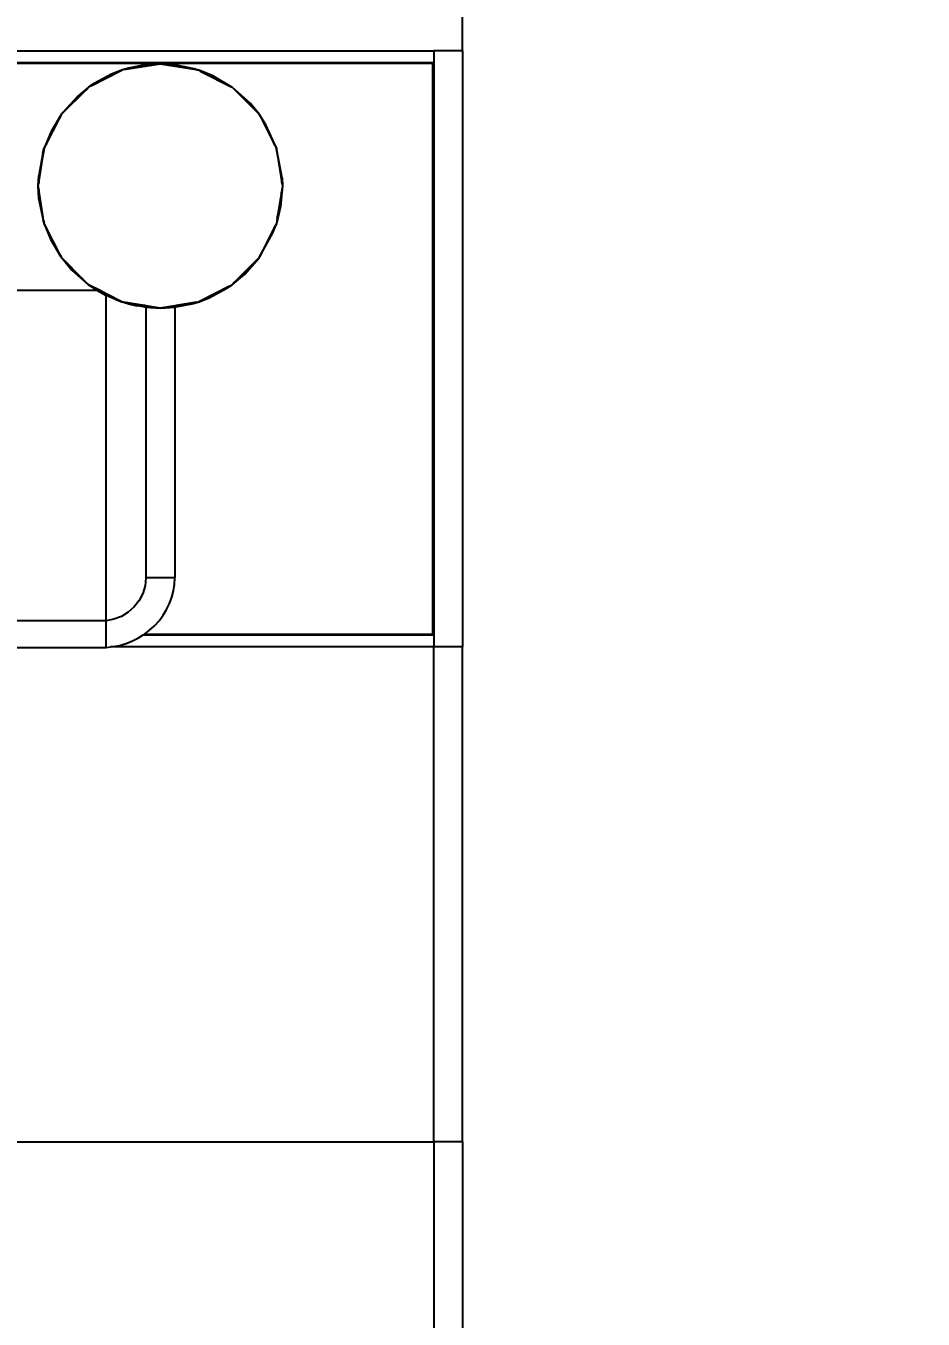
# Model space of a CAD drawing. Header units: millimetres. Extents: x -1533 to 3873, y -634 to 3374.
# Drawn here: x -744.1 to -588.2, y 1231 to 1455.6 of the extents above; entities that cross this region are included whole.
import ezdxf

# ---------------------------------------------------------------- set-up
doc = ezdxf.new("R2010")
doc.units = ezdxf.units.MM
doc.header["$MEASUREMENT"] = 0
doc.layers.add('DIMS', color=7, linetype='Continuous')
doc.styles.get("Standard").update_dxf_attribs({"font": 'arial.ttf'})
doc.dimstyles.new('ISO-25', dxfattribs={"dimtxt": 2.5, "dimasz": 2.5, "dimexe": 1.25, "dimexo": 0.625, "dimtad": 1, "dimtxsty": 'Standard', "dimcen": 2.5, "dimadec": 0, "dimazin": 0, "dimtfac": 1, "dimtmove": 0, "dimatfit": 3, "dimfxl": 1, "dimarcsym": 0})

# ---------------------------------------------------------------- blocks, each defined once
blk = doc.blocks.new('*D27')
at = {"layer": 'Defpoints', "color": 0}
for p in [(-668.22, 1628.17), (-848.22, 1451.29), (-668.22, 1450.79)]:
    blk.add_point(p, dxfattribs=at)
at = {"layer": 'DIMS', "color": 0, "lineweight": -2}
for p, q in [((-888.22, 1628.17), (-928.22, 1628.17)), ((-848.22, 1451.79), (-848.22, 1628.67)), ((-848.22, 1628.17), (-815.47, 1628.17)), ((-668.22, 1628.17), (-701.82, 1628.17)), ((-668.22, 1451.29), (-668.22, 1628.67)), ((-628.22, 1628.17), (-588.22, 1628.17))]:
    blk.add_line(p, q, dxfattribs=at)
at = {"layer": 'DIMS', "color": 0}
for points in [[(-888.22, 1621.5), (-888.22, 1634.83), (-848.22, 1628.17)], [(-628.22, 1634.83), (-628.22, 1621.5), (-668.22, 1628.17)]]:
    blk.add_solid(points, dxfattribs=at)
at = {"layer": 'DIMS', "color": 0, "insert": (-758.65, 1628.17), "char_height": 55, "attachment_point": 5}
blk.add_mtext('18', dxfattribs=at)

msp = doc.modelspace()

# ---------------------------------------------------------------- linework, layer by layer
for p, q in [((-843.22482, 1451.293), (-673.22482, 1451.293)), ((-673.22482, 1449.22194), (-843.22482, 1449.22194)), ((-673.47482, 1449.07381), (-842.97482, 1449.07381)), ((-673.47482, 1449.07381), (-673.47482, 1363.22194)), ((-673.22482, 1451.293), (-673.22482, 1449.22194)), ((-668.22482, 1451.293), (-673.22482, 1451.293)), ((-673.22482, 1449.22194), (-673.22482, 1363.22194)), ((-668.22482, 1451.293), (-668.22482, 1347.73966)), ((-732.75849, 1445.2088), (-727.63048, 1447.79447)), ((-729.22411, 1447.23439), (-732.75849, 1445.2088)), ((-729.22411, 1447.23439), (-732.21702, 1445.62757)), ((-727.27598, 1447.9751), (-729.22411, 1447.23439)), ((-727.63048, 1447.79447), (-729.22411, 1447.23439)), ((-727.63048, 1447.79447), (-727.27598, 1447.9751)), ((-726.24498, 1448.28141), (-727.27598, 1447.9751)), ((-726.98573, 1448.02107), (-727.27598, 1447.9751)), ((-726.98573, 1448.02107), (-720.72482, 1449.0127)), ((-726.83737, 1448.07321), (-726.98573, 1448.02107)), ((-723.38837, 1448.84472), (-726.83737, 1448.07321)), ((-726.24498, 1448.28141), (-726.83737, 1448.07321)), ((-723.38837, 1448.84472), (-726.24498, 1448.28141)), ((-720.72482, 1449.0127), (-723.38837, 1448.84472)), ((-720.72482, 1449.0127), (-717.92857, 1448.82748)), ((-720.72482, 1449.0127), (-714.5009, 1448.04939)), ((-714.85323, 1448.18338), (-717.92857, 1448.82748)), ((-714.5009, 1448.04939), (-717.92857, 1448.82748)), ((-714.5009, 1448.04939), (-714.85323, 1448.18338)), ((-714.39972, 1448.0109), (-714.5009, 1448.04939)), ((-714.39972, 1448.0109), (-714.17366, 1447.9751)), ((-711.5761, 1446.93706), (-714.17366, 1447.9751)), ((-714.17366, 1447.9751), (-713.78542, 1447.77728)), ((-711.5761, 1446.93706), (-713.78542, 1447.77728)), ((-713.78542, 1447.77728), (-708.29436, 1444.97945)), ((-708.29436, 1444.97945), (-711.5761, 1446.93706)), ((-737.74439, 1440.42147), (-733.56359, 1444.58615)), ((-733.18587, 1444.96386), (-735.07738, 1443.4154)), ((-733.56359, 1444.58615), (-735.07738, 1443.4154)), ((-733.56359, 1444.58615), (-733.18587, 1444.96386)), ((-732.21702, 1445.62757), (-733.18587, 1444.96386)), ((-732.86148, 1445.12915), (-733.18587, 1444.96386)), ((-732.75849, 1445.2088), (-732.86148, 1445.12915)), ((-732.21702, 1445.62757), (-732.75849, 1445.2088)), ((-708.26378, 1444.96386), (-708.29436, 1444.97945)), ((-705.08117, 1442.1206), (-708.26378, 1444.96386)), ((-708.26378, 1444.96386), (-704.14587, 1440.84595)), ((-735.07738, 1443.4154), (-737.74439, 1440.42147)), ((-735.07738, 1443.4154), (-737.63207, 1440.60274)), ((-737.87598, 1440.27375), (-739.70359, 1437.25974)), ((-738.0613, 1439.91005), (-737.87598, 1440.27375)), ((-737.77067, 1440.37906), (-737.87598, 1440.27375)), ((-737.74439, 1440.42147), (-737.77067, 1440.37906)), ((-737.63207, 1440.60274), (-737.74439, 1440.42147)), ((-703.57366, 1440.27375), (-705.08117, 1442.1206)), ((-704.14587, 1440.84595), (-705.08117, 1442.1206)), ((-704.14587, 1440.84595), (-703.57366, 1440.27375)), ((-702.38248, 1438.44277), (-703.57366, 1440.27375)), ((-703.57366, 1440.27375), (-703.22753, 1439.59442)), ((-740.60387, 1434.91997), (-738.0613, 1439.91005)), ((-738.0613, 1439.91005), (-739.70359, 1437.25974)), ((-702.38248, 1438.44277), (-703.22753, 1439.59442)), ((-703.22753, 1439.59442), (-700.83406, 1434.89697)), ((-700.56243, 1434.36386), (-702.38248, 1438.44277)), ((-700.83406, 1434.89697), (-702.38248, 1438.44277)), ((-739.70359, 1437.25974), (-740.88722, 1434.36386)), ((-739.70359, 1437.25974), (-740.60387, 1434.91997)), ((-740.96356, 1433.98517), (-741.85067, 1429.58433)), ((-741.14106, 1433.52384), (-741.85067, 1429.58433)), ((-741.83931, 1428.35263), (-740.96356, 1433.98517)), ((-741.14106, 1433.52384), (-740.88722, 1434.36386)), ((-740.96356, 1433.98517), (-741.14106, 1433.52384)), ((-740.93576, 1434.05742), (-740.96356, 1433.98517)), ((-740.88722, 1434.36386), (-740.93576, 1434.05742)), ((-740.88722, 1434.36386), (-740.60387, 1434.91997)), ((-700.83406, 1434.89697), (-700.56243, 1434.36386)), ((-700.56243, 1434.36386), (-700.54033, 1434.22435)), ((-700.46061, 1434.04179), (-700.54033, 1434.22435)), ((-699.56965, 1429.19062), (-700.54033, 1434.22435)), ((-700.54033, 1434.22435), (-699.61226, 1428.36477)), ((-699.56965, 1429.19062), (-700.46061, 1434.04179)), ((-741.92482, 1427.8127), (-741.85067, 1429.58433)), ((-741.85067, 1429.58433), (-741.83931, 1428.35263)), ((-699.61226, 1428.36477), (-699.56965, 1429.19062)), ((-699.56965, 1429.19062), (-699.52482, 1427.8127)), ((-741.92482, 1427.8127), (-741.83931, 1428.35263)), ((-741.8144, 1425.65171), (-741.92482, 1427.8127)), ((-741.82873, 1427.206), (-741.92482, 1427.8127)), ((-741.82873, 1427.206), (-741.8144, 1425.65171)), ((-740.94951, 1421.5565), (-741.82873, 1427.206)), ((-699.69675, 1426.72717), (-700.40477, 1422.25694)), ((-699.52482, 1427.8127), (-699.8238, 1424.26486)), ((-699.8238, 1424.26486), (-699.69675, 1426.72717)), ((-699.52482, 1427.8127), (-699.69675, 1426.72717)), ((-699.61226, 1428.36477), (-699.52482, 1427.8127)), ((-741.8144, 1425.65171), (-741.08991, 1421.92175)), ((-740.94951, 1421.5565), (-741.8144, 1425.65171)), ((-699.8238, 1424.26486), (-700.56243, 1421.26154)), ((-700.40477, 1422.25694), (-700.56243, 1421.26154)), ((-700.40477, 1422.25694), (-699.8238, 1424.26486)), ((-740.88722, 1421.26154), (-741.08991, 1421.92175)), ((-741.08991, 1421.92175), (-740.94951, 1421.5565)), ((-740.94951, 1421.5565), (-740.92302, 1421.48758)), ((-740.88722, 1421.26154), (-740.92302, 1421.48758)), ((-740.88722, 1421.26154), (-739.79254, 1418.54651)), ((-740.67924, 1420.85336), (-740.88722, 1421.26154)), ((-740.67924, 1420.85336), (-739.79254, 1418.54651)), ((-737.95329, 1415.48052), (-740.67924, 1420.85336)), ((-700.86407, 1420.66954), (-703.4895, 1415.50151)), ((-701.15855, 1419.65177), (-700.56243, 1421.26154)), ((-701.15855, 1419.65177), (-700.86407, 1420.66954)), ((-700.56243, 1421.26154), (-700.86407, 1420.66954)), ((-739.79254, 1418.54651), (-738.06777, 1415.62)), ((-739.79254, 1418.54651), (-737.95329, 1415.48052)), ((-703.4895, 1415.50151), (-701.15855, 1419.65177)), ((-703.35736, 1415.65494), (-701.15855, 1419.65177)), ((-738.06777, 1415.62), (-737.95329, 1415.48052)), ((-737.95329, 1415.48052), (-737.92258, 1415.44311)), ((-737.92258, 1415.44311), (-737.87598, 1415.35166)), ((-703.57366, 1415.35166), (-703.50862, 1415.4793)), ((-703.50862, 1415.4793), (-703.4895, 1415.50151)), ((-703.4895, 1415.50151), (-703.35736, 1415.65494)), ((-737.7171, 1415.19277), (-737.87598, 1415.35166)), ((-737.7171, 1415.19277), (-736.06431, 1413.17918)), ((-734.22251, 1411.69818), (-737.7171, 1415.19277)), ((-736.06431, 1413.17918), (-733.18587, 1410.66154)), ((-736.06431, 1413.17918), (-734.22251, 1411.69818)), ((-703.89718, 1415.02814), (-707.82729, 1411.09803)), ((-706.12604, 1412.44015), (-703.57366, 1415.35166)), ((-706.12604, 1412.44015), (-703.89718, 1415.02814)), ((-703.57366, 1415.35166), (-703.89718, 1415.02814)), ((-733.18587, 1410.66154), (-734.22251, 1411.69818)), ((-708.26378, 1410.66154), (-706.12604, 1412.44015)), ((-707.82729, 1411.09803), (-708.26378, 1410.66154)), ((-707.82729, 1411.09803), (-706.12604, 1412.44015)), ((-747.9944, 1409.68462), (-731.72482, 1409.68979)), ((-731.72482, 1409.68979), (-733.18587, 1410.66154)), ((-732.49648, 1410.31028), (-733.18587, 1410.66154)), ((-733.18587, 1410.66154), (-732.16581, 1410.04439)), ((-732.49648, 1410.31028), (-732.16581, 1410.04439)), ((-731.72482, 1409.9171), (-732.49648, 1410.31028)), ((-732.16581, 1410.04439), (-731.72482, 1409.68979)), ((-732.16581, 1410.04439), (-731.72482, 1409.77758)), ((-731.72482, 1409.9171), (-731.72482, 1409.77758)), ((-731.26854, 1409.68462), (-731.72482, 1409.9171)), ((-731.72482, 1409.77758), (-731.72482, 1409.68979)), ((-731.72482, 1409.77758), (-731.57116, 1409.68462)), ((-731.72482, 1409.68979), (-730.22885, 1408.86727)), ((-731.72482, 1409.68979), (-731.57116, 1409.68462)), ((-731.57116, 1409.68462), (-731.26854, 1409.68462)), ((-731.57116, 1409.68462), (-730.22885, 1408.86727)), ((-730.12482, 1409.10186), (-731.26854, 1409.68462)), ((-730.22885, 1408.86727), (-730.13517, 1408.81581)), ((-730.13517, 1408.81581), (-730.12482, 1409.10186)), ((-730.13517, 1408.81581), (-727.27598, 1407.65031)), ((-730.12482, 1352.2821), (-730.13517, 1408.81581)), ((-727.27598, 1407.65031), (-730.12482, 1409.10186)), ((-708.68843, 1410.41867), (-713.82214, 1407.82941)), ((-712.26042, 1408.37578), (-708.68843, 1410.41867)), ((-712.26042, 1408.37578), (-709.17265, 1410.03668)), ((-709.17265, 1410.03668), (-708.26378, 1410.66154)), ((-709.17265, 1410.03668), (-708.68843, 1410.41867)), ((-708.68843, 1410.41867), (-708.59359, 1410.49349)), ((-708.59359, 1410.49349), (-708.26378, 1410.66154)), ((-728.4678, 1408.07753), (-727.27598, 1407.65031)), ((-727.109, 1407.60118), (-727.27598, 1407.65031)), ((-727.109, 1407.60118), (-726.01419, 1407.28315)), ((-727.109, 1407.60118), (-723.47482, 1406.79182)), ((-727.109, 1407.60118), (-724.75082, 1406.99849)), ((-723.47482, 1407.04826), (-727.109, 1407.60118)), ((-726.01419, 1407.28315), (-724.75082, 1406.99849)), ((-723.47482, 1406.79182), (-724.75082, 1406.99849)), ((-723.47482, 1407.01708), (-723.51052, 1406.99635)), ((-723.47482, 1407.04826), (-723.47482, 1407.01708)), ((-723.43262, 1407.04158), (-723.47482, 1407.04826)), ((-723.43262, 1407.04158), (-723.47482, 1407.01708)), ((-723.47482, 1407.01708), (-723.47482, 1406.79182)), ((-723.47482, 1406.79182), (-723.22482, 1406.77554)), ((-723.22482, 1407.00866), (-723.43262, 1407.04158)), ((-723.22482, 1407.00866), (-723.22482, 1406.77554)), ((-720.72482, 1406.6127), (-723.22482, 1407.00866)), ((-723.22482, 1406.77554), (-720.72482, 1406.6127)), ((-723.22482, 1406.77554), (-723.22482, 1359.75061)), ((-718.22482, 1407.00866), (-720.72482, 1406.6127)), ((-720.72482, 1406.6127), (-718.22482, 1406.77554)), ((-717.97482, 1407.04826), (-718.22482, 1407.00866)), ((-718.22482, 1406.77554), (-718.22482, 1407.00866)), ((-718.22482, 1406.77554), (-717.97482, 1406.79182)), ((-718.22482, 1406.77554), (-718.22482, 1359.75061)), ((-714.46682, 1407.60387), (-717.97482, 1407.04826)), ((-717.97482, 1406.79182), (-714.62631, 1407.54808)), ((-717.97482, 1406.79182), (-715.22622, 1407.3382)), ((-717.97482, 1406.79182), (-717.97482, 1407.04826)), ((-715.22622, 1407.3382), (-714.17366, 1407.65031)), ((-715.22622, 1407.3382), (-714.62631, 1407.54808)), ((-714.62631, 1407.54808), (-714.46682, 1407.60387)), ((-714.46682, 1407.60387), (-714.17366, 1407.65031)), ((-714.17366, 1407.65031), (-712.26042, 1408.37578)), ((-713.82214, 1407.82941), (-714.17366, 1407.65031)), ((-713.82214, 1407.82941), (-712.26042, 1408.37578)), ((-673.47482, 1363.22194), (-673.22482, 1363.22194)), ((-673.47482, 1363.22194), (-673.47482, 1349.95881)), ((-673.22482, 1363.22194), (-673.22482, 1349.81068)), ((-723.22482, 1359.75061), (-723.35741, 1358.37018)), ((-718.22482, 1359.75061), (-723.22482, 1359.75061)), ((-718.28199, 1358.60457), (-718.22482, 1359.75061)), ((-723.75005, 1357.03765), (-724.38768, 1355.79883)), ((-723.35741, 1358.37018), (-723.75005, 1357.03765)), ((-718.73718, 1356.35402), (-718.4535, 1357.46893)), ((-718.4535, 1357.46893), (-718.28199, 1358.60457)), ((-724.38768, 1355.79883), (-725.24579, 1354.69609)), ((-719.63, 1354.22622), (-719.13066, 1355.26989)), ((-719.13066, 1355.26989), (-718.73718, 1356.35402)), ((-728.77865, 1352.54132), (-730.12482, 1352.2821)), ((-727.48431, 1353.04079), (-728.77865, 1352.54132)), ((-726.29139, 1353.76659), (-727.48431, 1353.04079)), ((-725.24579, 1354.69609), (-726.29139, 1353.76659)), ((-720.9259, 1352.29739), (-720.23034, 1353.23243)), ((-720.23034, 1353.23243), (-719.63, 1354.22622)), ((-730.12482, 1352.2821), (-786.32482, 1352.2821)), ((-730.12482, 1347.6627), (-730.12482, 1352.2821)), ((-723.4699, 1349.95881), (-722.57576, 1350.63702)), ((-722.57576, 1350.63702), (-721.71025, 1351.42969)), ((-721.71025, 1351.42969), (-720.9259, 1352.29739)), ((-728.95836, 1347.78388), (-727.80315, 1348.01069)), ((-727.80315, 1348.01069), (-726.67053, 1348.3412)), ((-726.67053, 1348.3412), (-725.57113, 1348.77291)), ((-725.57113, 1348.77291), (-724.51526, 1349.3025)), ((-724.51526, 1349.3025), (-723.69843, 1349.81068)), ((-723.69843, 1349.81068), (-723.51354, 1349.92571)), ((-723.69843, 1349.81068), (-673.47482, 1349.81068)), ((-723.51354, 1349.92571), (-723.4699, 1349.95881)), ((-723.4699, 1349.95881), (-673.47482, 1349.95881)), ((-673.47482, 1349.95881), (-673.47482, 1349.81068)), ((-673.47482, 1349.81068), (-673.22482, 1349.81068)), ((-673.22482, 1349.81068), (-673.22482, 1347.73966)), ((-786.32482, 1347.6627), (-730.12482, 1347.6627)), ((-730.12482, 1347.6627), (-729.38449, 1347.73961)), ((-729.38449, 1347.73961), (-728.95836, 1347.78388)), ((-673.22482, 1347.73966), (-729.38449, 1347.73961)), ((-673.22482, 1261.73961), (-673.22482, 1347.73966)), ((-668.22482, 1347.73966), (-673.22482, 1347.73966)), ((-668.22482, 1261.73966), (-668.22482, 1347.73966)), ((-754.57744, 1261.73961), (-673.22482, 1261.73961)), ((-668.22482, 1261.73966), (-673.22482, 1261.73961)), ((-673.22482, 1261.73961), (-673.22482, 774.293)), ((-668.22482, 1261.73966), (-668.22482, 132.97031))]:
    msp.add_line(p, q)

# ---------------------------------------------------------------- dimensions: what is measured, and where the dimension line sits
at = {"layer": 'DIMS'}
dim = msp.add_linear_dim(base=(-668.22482, 1628.16625), p1=(-848.22482, 1451.293), p2=(-668.22482, 1450.793), text='18', dimstyle='ISO-25', override={"dimtxt": 55, "dimasz": 40, "dimexe": 0.5, "dimexo": 0.5, "dimgap": 20, "dimtad": 0, "dimtih": 1, "dimtoh": 1, "dimdec": 0, "dimzin": 0, "dimadec": 2, "dimtfac": 2, "dimtdec": 1, "dimtzin": 0}, dxfattribs=at)
dim.commit()
dim.dimension.update_dxf_attribs({"geometry": '*D27', "text_midpoint": (-758.64642, 1628.16625), "dimtype": 160})

doc.saveas('drawing.dxf')
